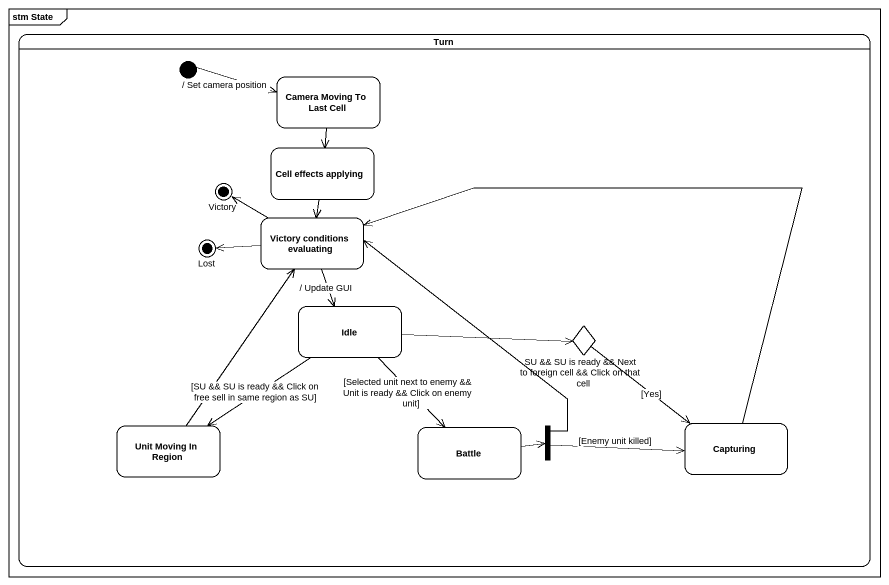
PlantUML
@startuml
mainframe stm State
hide empty description
state Turn {
  state "Camera Moving To Last Cell" as Camera_Moving_To_Last_Cell
  state "Cell effects applying" as Cell_effects_applying
  state Victory <<end>>
  state Lost <<end>>
  state "Victory conditions evaluating" as Victory_conditions
  state Idle
  state "SU && SU is ready && Next to foreign cell && Click on that cell" as SU_SU_is_ready_Next_to <<choice>>
  state "Unit Moving In Region" as Unit_Moving_In_Region
  state Battle
  state fork1 <<fork>>
  state Capturing
  [*] -right-> Camera_Moving_To_Last_Cell : / Set camera position
}
Camera_Moving_To_Last_Cell --> Cell_effects_applying
Cell_effects_applying --> Victory_conditions
Victory_conditions -left-> Victory
Victory_conditions -left-> Lost
Victory_conditions --> Idle : / Update GUI
Idle -right-> SU_SU_is_ready_Next_to
Idle --> Unit_Moving_In_Region : [SU && SU is ready && Click on free sell in same region as SU]
Idle --> Battle : [Selected unit next to enemy && Unit is ready && Click on enemy unit]
SU_SU_is_ready_Next_to --> Capturing : [Yes]
Unit_Moving_In_Region -up-> Victory_conditions
Battle -right-> fork1
fork1 -up-> Victory_conditions
fork1 -right-> Capturing : [Enemy unit killed]
Capturing -left-> Victory_conditions
@enduml
